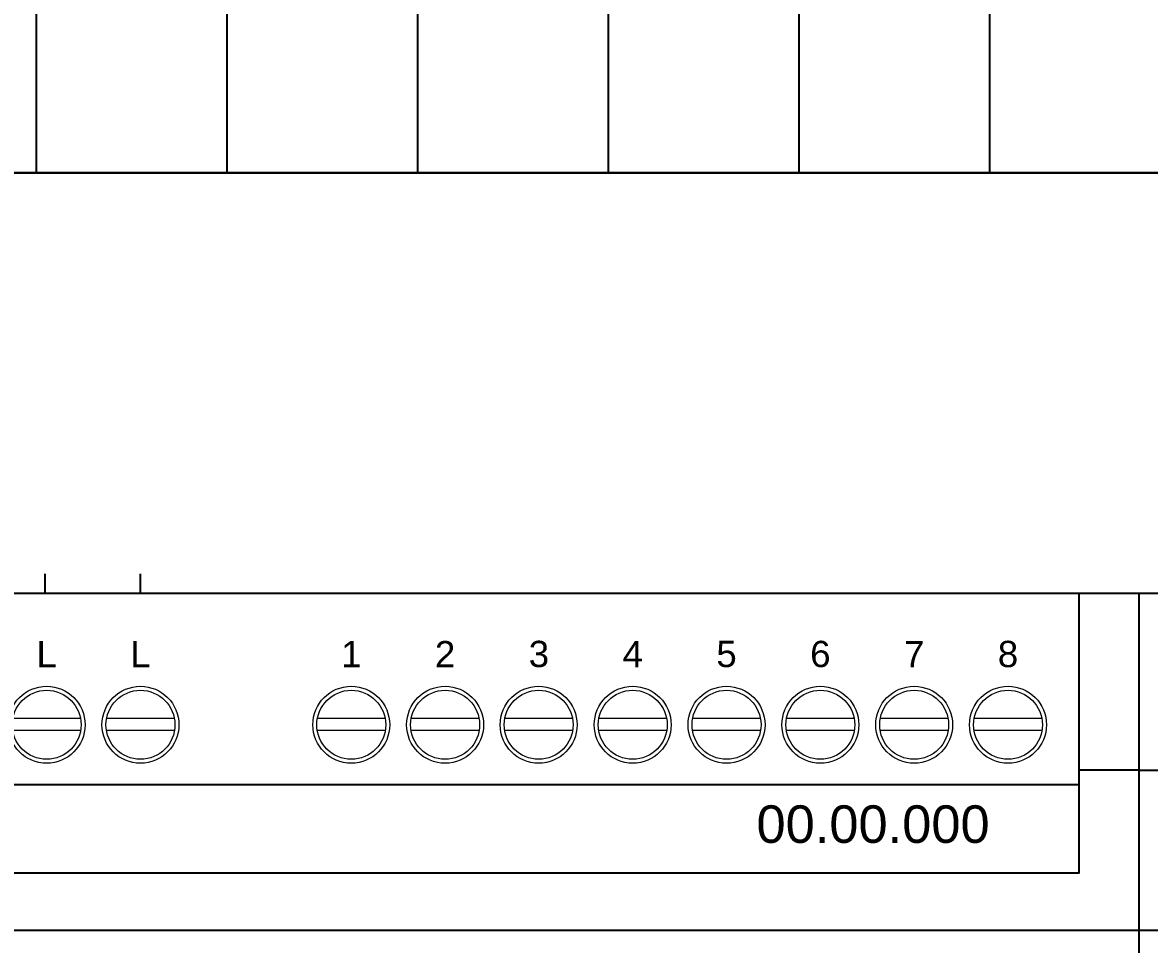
# Model space of a CAD drawing. Header units: millimetres. Extents: x -174 to 283928, y 1291 to 21053.
# Drawn here: x 10895.7 to 10970.8, y 19742.8 to 19804.2 of the extents above; entities that cross this region are included whole.
import ezdxf
from ezdxf.enums import TextEntityAlignment as Align

# ---------------------------------------------------------------- set-up
doc = ezdxf.new("R2010")
doc.units = ezdxf.units.MM
doc.layers.add('Enclosure', color=7, linetype='Continuous')
doc.layers.add('Serigraph', color=7, linetype='Continuous')
doc.styles.add('Arial', font='arial.ttf')
doc.styles.get("Standard").update_dxf_attribs({"font": 'arial.ttf'})

# ---------------------------------------------------------------- blocks, each defined once
blk = doc.blocks.new('*U197')
blk.add_wipeout([(0, 30), (840, 30), (840, -30), (0, -30)])
at = {"true_color": 0x2776bb}
h = blk.add_hatch(dxfattribs=at)
h.set_pattern_fill('ANSI35', color=152, scale=4, angle=45)
h.set_pattern_definition([(90, (-6146.77, 1406.27), (-25.4, 0), []), (90, (-6134.07, 1418.97), (-25.4, 0), [31.75, -6.35, 0, -6.35])])
h.paths.add_polyline_path([(840, -30), (840, 30), (0, 30), (0, -30)])
blk.add_lwpolyline([(0, 30), (840, 30), (840, -30), (0, -30), (0, 30)])
blk = doc.blocks.new('ZCL-8HT230_ENCLOSURE')
at = {"layer": 'Enclosure'}
blk.add_lwpolyline([(0, 45), (80, 45), (80, -45), (0, -45)], close=True, dxfattribs=at)
for points in [[(75.99, 45), (75.99, 26.352), (4.01, 26.352), (4.01, 45)], [(0, 33.222), (4.014, 33.218)], [(80, 33.222), (75.986, 33.218)], [(75.99, 32.245), (4.01, 32.245)], [(0, 22.571), (80, 22.571)]]:
    blk.add_lwpolyline(points, dxfattribs=at)
at = {"layer": 'Enclosure', "lineweight": 9}
for points in [[(4.972, 36.689), (9.475, 36.689)], [(11.222, 36.689), (15.725, 36.689)], [(25.266, 36.689), (29.77, 36.689)], [(31.516, 36.689), (36.02, 36.689)], [(37.748, 36.689), (42.252, 36.689)], [(44.016, 36.689), (48.52, 36.689)], [(50.266, 36.689), (54.77, 36.689)], [(56.516, 36.689), (61.02, 36.689)], [(62.766, 36.689), (67.27, 36.689)], [(69.016, 36.689), (73.52, 36.689)], [(4.955, 35.889), (9.492, 35.889)], [(11.205, 35.889), (15.742, 35.889)], [(25.25, 35.889), (29.786, 35.889)], [(31.5, 35.889), (36.036, 35.889)], [(37.732, 35.889), (42.268, 35.889)], [(44, 35.889), (48.536, 35.889)], [(50.25, 35.889), (54.786, 35.889)], [(56.5, 35.889), (61.036, 35.889)], [(62.75, 35.889), (67.286, 35.889)], [(69, 35.889), (73.536, 35.889)]]:
    blk.add_lwpolyline(points, dxfattribs=at)
for centre, radius in [((7.224, 36.242), 2.562), ((7.224, 36.242), 2.296), ((13.474, 36.242), 2.562), ((13.474, 36.242), 2.296), ((27.518, 36.242), 2.562), ((27.518, 36.242), 2.296), ((33.768, 36.242), 2.562), ((33.768, 36.242), 2.296), ((40, 36.242), 2.562), ((40, 36.242), 2.296), ((46.268, 36.242), 2.562), ((46.268, 36.242), 2.296), ((52.518, 36.242), 2.562), ((52.518, 36.242), 2.296), ((58.768, 36.242), 2.562), ((58.768, 36.242), 2.296), ((65.018, 36.242), 2.562), ((65.018, 36.242), 2.296), ((71.268, 36.242), 2.562), ((71.268, 36.242), 2.296)]:
    blk.add_circle(centre, radius, dxfattribs=at)
blk = doc.blocks.new('ZCL-8HT230_SERIGRAPH')
at = {"layer": 'Serigraph', "char_height": 1.75, "attachment_point": 5, "style": 'Arial'}
for s, insert in [('L', (7.224, 40.945)), ('L', (13.474, 40.945)), ('\\pxqc;1', (27.518, 40.945)), ('\\pxqc;2', (33.768, 40.945)), ('\\pxqc;3', (40.018, 40.945)), ('\\pxqc;4', (46.268, 40.945)), ('\\pxqc;5', (52.518, 40.945)), ('\\pxqc;6', (58.768, 40.945)), ('\\pxqc;7', (65.018, 40.945)), ('\\pxqc;8', (71.268, 40.943))]:
    blk.add_mtext(s, dxfattribs=dict(at, insert=insert))
blk = doc.blocks.new('ZCL-8HT230_ATT_DEF')
at = {"color": 5}
for tag, p in [('UFH_ACTUATOR_1', (26.299, 47.198)), ('UFH_ACTUATOR_2', (32.649, 47.198)), ('UFH_ACTUATOR_3', (39.025, 47.198)), ('UFH_ACTUATOR_4', (45.375, 47.198)), ('UFH_ACTUATOR_5', (51.7, 47.198)), ('UFH_ACTUATOR_6', (58.05, 47.198)), ('UFH_ACTUATOR_7', (64.425, 47.198)), ('UFH_ACTUATOR_8', (70.775, 47.198))]:
    blk.add_attdef(tag, p, '', height=2.5, rotation=90, dxfattribs=at)
blk.add_wipeout([(0, 45), (80, 45), (80, -45), (0, -45)])
blk.add_wipeout([(0, 45), (80, 45), (80, -45), (0, -45)])
for p, q in [((7.124, 45), (7.124, 46.289)), ((13.474, 45), (13.474, 46.289))]:
    blk.add_line(p, q)
at = {"layer": 'Enclosure'}
blk.add_blockref('ZCL-8HT230_ENCLOSURE', (0, 0), dxfattribs=at)
at = {"layer": 'Serigraph'}
blk.add_blockref('ZCL-8HT230_SERIGRAPH', (0, 0), dxfattribs=at)
at = {"color": 3, "flags": 2}
blk.add_attdef('REFERENCE', text='', height=2.5, dxfattribs=at).set_placement((16.552, 28.377), align=Align.CENTER)
at = {"color": 3}
blk.add_attdef('PHYSICAL.ADD.', text='', height=2.5, dxfattribs=at).set_placement((62.279, 28.377), align=Align.CENTER)

msp = doc.modelspace()

# ---------------------------------------------------------------- linework, layer by layer
at = {"layer": 'Defpoints', "color": 6}
msp.add_lwpolyline([(11101.853, 19764.172), (10261.853, 19764.172), (10261.853, 19794.172), (11101.853, 19794.172)], close=True, dxfattribs=at)

# ---------------------------------------------------------------- next in the draw order: block references
msp.add_blockref('*U197', (10261.853, 19824.172))
ref = msp.add_blockref('ZCL-8HT230_ATT_DEF', (10890.087, 19721.172))
ref.add_attrib('PHYSICAL.ADD.', '00.00.000', dxfattribs={"color": 3, "height": 2.5}).set_placement((10952.366, 19749.549), align=Align.CENTER)

# ---------------------------------------------------------------- next in the draw order: block references
msp.add_blockref('ZCL-8HT230_ATT_DEF', (10970.087, 19721.172))

doc.saveas('drawing.dxf')
